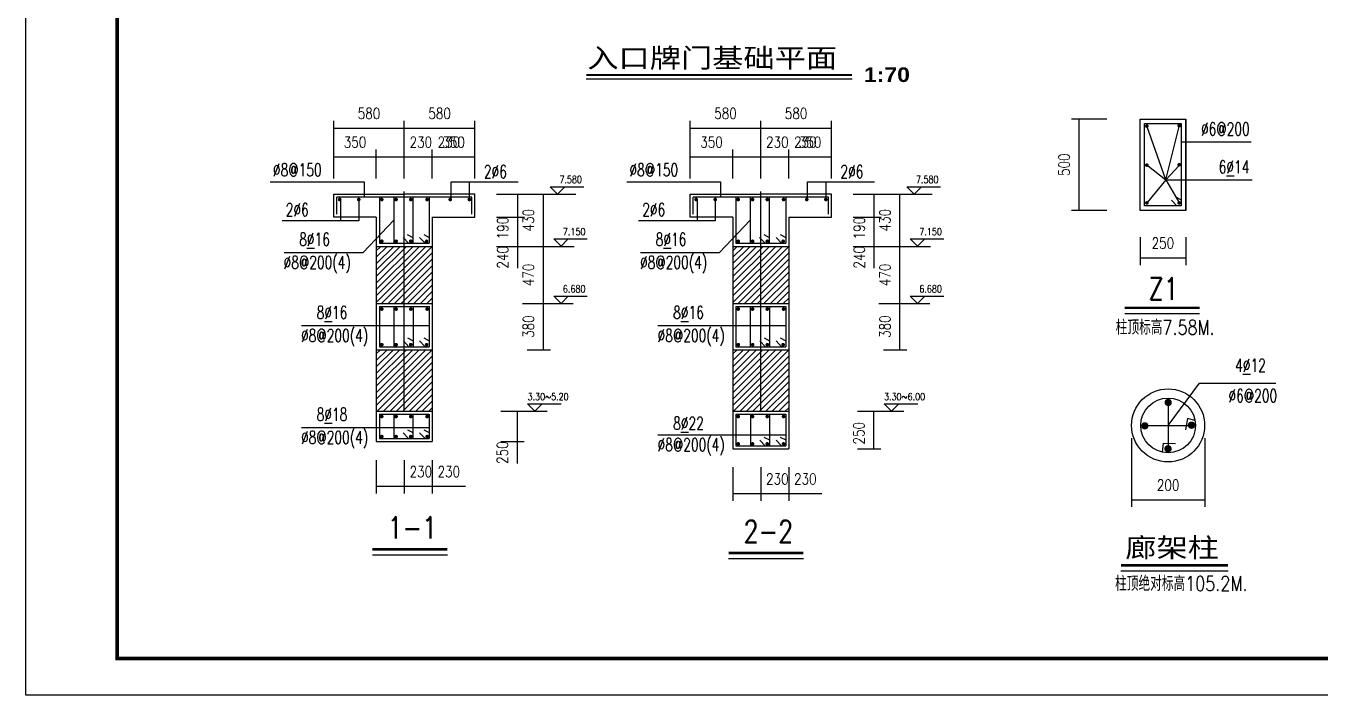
# Model space of a CAD drawing. Extents: x 0 to 180077, y 0 to 85122.
# Drawn here: x 60649 to 96067, y 45 to 18368 of the extents above; entities that cross this region are included whole.
import ezdxf
from ezdxf.enums import TextEntityAlignment as Align

# ---------------------------------------------------------------- set-up
doc = ezdxf.new("R2010")
doc.units = 0
doc.header["$LTSCALE"] = 1000
doc.header["$MEASUREMENT"] = 0
for name, color, linetype in [('ASD_BAR', 1, 'Continuous'), ('D', 3, 'Continuous'), ('GJ', 5, 'Continuous'), ('PUB_DIM', 3, 'Continuous'), ('PUB_TEXT', 7, 'Continuous'), ('PUB_TITLE', 4, 'Continuous'), ('T', 7, 'Continuous'), ('TEXT', 3, 'Continuous'), ('粗可见', 140, 'Continuous'), ('细可见', 14, 'Continuous')]:
    doc.layers.add(name, color=color, linetype=linetype)
doc.styles.add('_SASB____', font='SASB____.shx', dxfattribs={"width": 2.25})
doc.styles.add('_ST64F', font='txt.shx', dxfattribs={"width": 1.5, "bigfont": 'ST64F.shx'})
doc.styles.add('ASDDIM', font='SIMPLEX.shx', dxfattribs={"width": 0.8, "bigfont": 'HZTXT.shx'})
doc.styles.add('DIM_FONT', font='SIMPLEX.shx', dxfattribs={"width": 0.8})
doc.styles.add('HZ', font='txt.shx', dxfattribs={"width": 0.7, "bigfont": 'hztxt.shx'})
doc.styles.add('SIMP', font='TXT.shx', dxfattribs={"width": 0.8, "bigfont": 'HZTXT.shx'})
doc.dimstyles.new('ASD25IN100', dxfattribs={"dimscale": 100, "dimtxt": 3, "dimasz": 0.01, "dimexe": 2, "dimexo": 3.5, "dimgap": 1.5, "dimtad": 0, "dimdec": 0, "dimlfac": 0.25, "dimzin": 0, "dimdsep": 46, "dimtxsty": 'ASDDIM', "dimcen": 0, "dimdle": 100, "dimclrd": 3, "dimclre": 3, "dimclrt": 7, "dimadec": 0, "dimazin": 0, "dimtfac": 1, "dimtdec": 0, "dimtmove": 2, "dimatfit": 3, "dimfxl": 1, "dimtvp": 1, "dimtolj": 1, "dimtzin": 0, "dimarcsym": 0})

# ---------------------------------------------------------------- blocks, each defined once
blk = doc.blocks.new('*U113')
at = {"color": 3, "lineweight": -2}
for p, q in [((90234, 15817), (89262, 15817)), ((89462, 15816), (89462, 13318)), ((89462, 15816), (89462, 13318)), ((90234, 13317), (89262, 13317))]:
    blk.add_line(p, q, dxfattribs=at)
at = {"color": 3}
for points in [[(89462, 15817), (89462, 15816), (89462, 15816)], [(89462, 13317), (89462, 13318), (89462, 13318)]]:
    blk.add_solid(points, dxfattribs=at)
at = {"color": 7, "insert": (89062, 14567), "char_height": 300, "width": 0.000000001, "attachment_point": 5, "rotation": 90, "style": 'ASDDIM'}
blk.add_mtext('500', dxfattribs=at)
blk = doc.blocks.new('*U246')
at = {"color": 3, "lineweight": -2}
for p, q in [((91139, 12582), (91139, 11821)), ((92389, 12582), (92389, 11821)), ((91140, 12021), (92388, 12021)), ((91140, 12021), (92388, 12021))]:
    blk.add_line(p, q, dxfattribs=at)
at = {"color": 3}
for points in [[(91139, 12021), (91140, 12021), (91140, 12022)], [(92389, 12021), (92388, 12021), (92388, 12022)]]:
    blk.add_solid(points, dxfattribs=at)
at = {"color": 7, "insert": (91764, 12421), "char_height": 300, "width": 0.000000001, "attachment_point": 5, "style": 'ASDDIM'}
blk.add_mtext('250', dxfattribs=at)
blk = doc.blocks.new('*U263')
at = {"color": 3, "lineweight": -2}
for p, q in [((69074, 14528), (69074, 15770)), ((71005, 14528), (71005, 15770)), ((69075, 15570), (71004, 15570)), ((69075, 15570), (71004, 15570))]:
    blk.add_line(p, q, dxfattribs=at)
at = {"color": 3}
for points in [[(69074, 15570), (69075, 15570), (69075, 15570)], [(71005, 15570), (71004, 15570), (71004, 15570)]]:
    blk.add_solid(points, dxfattribs=at)
at = {"color": 7, "insert": (70039, 15970), "char_height": 300, "width": 0.000000001, "attachment_point": 5, "style": 'ASDDIM'}
blk.add_mtext('580', dxfattribs=at)
blk = doc.blocks.new('*U276')
at = {"color": 3, "lineweight": -2}
for p, q in [((69074, 14194), (69074, 14984)), ((70239, 14194), (70239, 14984)), ((69075, 14784), (70238, 14784)), ((69075, 14784), (70238, 14784))]:
    blk.add_line(p, q, dxfattribs=at)
at = {"color": 3}
for points in [[(69074, 14784), (69075, 14784), (69075, 14784)], [(70239, 14784), (70238, 14784), (70238, 14784)]]:
    blk.add_solid(points, dxfattribs=at)
at = {"color": 7, "insert": (69656, 15184), "char_height": 300, "width": 0.000000001, "attachment_point": 5, "style": 'ASDDIM'}
blk.add_mtext('350', dxfattribs=at)
blk = doc.blocks.new('*U290')
at = {"color": 3, "lineweight": -2}
for p, q in [((74363, 10767), (75003, 10767)), ((74803, 10766), (74803, 9503)), ((74803, 10766), (74803, 9503)), ((74363, 9502), (75003, 9502))]:
    blk.add_line(p, q, dxfattribs=at)
at = {"color": 3}
for points in [[(74803, 10767), (74803, 10766), (74803, 10766)], [(74803, 9502), (74803, 9503), (74803, 9503)]]:
    blk.add_solid(points, dxfattribs=at)
at = {"color": 7, "insert": (74403, 10134), "char_height": 300, "width": 0.000000001, "attachment_point": 5, "rotation": 90, "style": 'ASDDIM'}
blk.add_mtext('380', dxfattribs=at)
blk = doc.blocks.new('*U304')
at = {"color": 3, "lineweight": -2}
for p, q in [((70239, 6482), (70239, 5562)), ((71005, 6482), (71005, 5562)), ((70240, 5762), (71004, 5762)), ((70240, 5762), (71004, 5762)), ((71005, 5762), (71909, 5762)), ((71005, 5762), (71909, 5762))]:
    blk.add_line(p, q, dxfattribs=at)
at = {"color": 3}
for points in [[(70239, 5762), (70240, 5762), (70240, 5762)], [(71005, 5762), (71004, 5762), (71004, 5762)]]:
    blk.add_solid(points, dxfattribs=at)
at = {"color": 7, "insert": (71457, 6162), "char_height": 300, "width": 0.000000001, "attachment_point": 5, "style": 'ASDDIM'}
blk.add_mtext('230', dxfattribs=at)
blk = doc.blocks.new('*U317')
at = {"color": 3, "lineweight": -2}
for p, q in [((71005, 14528), (71005, 15770)), ((72936, 14528), (72936, 15770)), ((71006, 15570), (72935, 15570)), ((71006, 15570), (72935, 15570))]:
    blk.add_line(p, q, dxfattribs=at)
at = {"color": 3}
for points in [[(71005, 15570), (71006, 15570), (71006, 15570)], [(72936, 15570), (72935, 15570), (72935, 15570)]]:
    blk.add_solid(points, dxfattribs=at)
at = {"color": 7, "insert": (71971, 15970), "char_height": 300, "width": 0.000000001, "attachment_point": 5, "style": 'ASDDIM'}
blk.add_mtext('580', dxfattribs=at)
blk = doc.blocks.new('*U322')
at = {"color": 3, "lineweight": -2}
for p, q in [((71771, 14194), (71771, 14984)), ((72936, 14194), (72936, 14984)), ((71772, 14784), (72935, 14784)), ((71772, 14784), (72935, 14784))]:
    blk.add_line(p, q, dxfattribs=at)
at = {"color": 3}
for points in [[(71771, 14784), (71772, 14784), (71772, 14784)], [(72936, 14784), (72935, 14784), (72935, 14784)]]:
    blk.add_solid(points, dxfattribs=at)
at = {"color": 7, "insert": (72354, 15184), "char_height": 300, "width": 0.000000001, "attachment_point": 5, "style": 'ASDDIM'}
blk.add_mtext('350', dxfattribs=at)
blk = doc.blocks.new('*U323')
at = {"color": 3, "lineweight": -2}
for p, q in [((71005, 14194), (71005, 14984)), ((71771, 14194), (71771, 14984)), ((71006, 14784), (71770, 14784)), ((71006, 14784), (71770, 14784)), ((71771, 14784), (72675, 14784)), ((71771, 14784), (72675, 14784))]:
    blk.add_line(p, q, dxfattribs=at)
at = {"color": 3}
for points in [[(71005, 14784), (71006, 14784), (71006, 14784)], [(71771, 14784), (71770, 14784), (71770, 14784)]]:
    blk.add_solid(points, dxfattribs=at)
at = {"color": 7, "insert": (72223, 15184), "char_height": 300, "width": 0.000000001, "attachment_point": 5, "style": 'ASDDIM'}
blk.add_mtext('230', dxfattribs=at)
blk = doc.blocks.new('*U14')
at = {"color": 3, "lineweight": -2}
for p, q in [((70239, 14194), (70239, 14984)), ((71005, 14194), (71005, 14984)), ((70240, 14784), (71004, 14784)), ((70240, 14784), (71004, 14784)), ((71005, 14784), (71909, 14784)), ((71005, 14784), (71909, 14784))]:
    blk.add_line(p, q, dxfattribs=at)
at = {"color": 3}
for points in [[(70239, 14784), (70240, 14784), (70240, 14784)], [(71005, 14784), (71004, 14784), (71004, 14784)]]:
    blk.add_solid(points, dxfattribs=at)
at = {"color": 7, "insert": (71457, 15184), "char_height": 300, "width": 0.000000001, "attachment_point": 5, "style": 'ASDDIM'}
blk.add_mtext('230', dxfattribs=at)
blk = doc.blocks.new('*U28')
at = {"color": 3, "lineweight": -2}
for p, q in [((73530, 13131), (74298, 13131)), ((74098, 13130), (74098, 12333)), ((74098, 13130), (74098, 12333)), ((73530, 12332), (74298, 12332)), ((74098, 12332), (74098, 11731)), ((74098, 12332), (74098, 11731))]:
    blk.add_line(p, q, dxfattribs=at)
at = {"color": 3}
for points in [[(74098, 13131), (74098, 13130), (74098, 13130)], [(74098, 12332), (74098, 12333), (74098, 12333)]]:
    blk.add_solid(points, dxfattribs=at)
at = {"color": 7, "insert": (73698, 12031), "char_height": 300, "width": 0.000000001, "attachment_point": 5, "rotation": 90, "style": 'ASDDIM'}
blk.add_mtext('240', dxfattribs=at)
blk = doc.blocks.new('*U42')
at = {"color": 3, "lineweight": -2}
for p, q in [((74235, 13764), (75003, 13764)), ((74803, 13763), (74803, 12333)), ((74803, 13763), (74803, 12333)), ((74235, 12332), (75003, 12332))]:
    blk.add_line(p, q, dxfattribs=at)
at = {"color": 3}
for points in [[(74803, 13764), (74803, 13763), (74803, 13763)], [(74803, 12332), (74803, 12333), (74803, 12333)]]:
    blk.add_solid(points, dxfattribs=at)
at = {"color": 7, "insert": (74403, 13048), "char_height": 300, "width": 0.000000001, "attachment_point": 5, "rotation": 90, "style": 'ASDDIM'}
blk.add_mtext('430', dxfattribs=at)
blk = doc.blocks.new('*U55')
at = {"color": 3, "lineweight": -2}
for p, q in [((74235, 12332), (75003, 12332)), ((74803, 12331), (74803, 10768)), ((74803, 12331), (74803, 10768)), ((74235, 10767), (75003, 10767))]:
    blk.add_line(p, q, dxfattribs=at)
at = {"color": 3}
for points in [[(74803, 12332), (74803, 12331), (74803, 12331)], [(74803, 10767), (74803, 10768), (74803, 10768)]]:
    blk.add_solid(points, dxfattribs=at)
at = {"color": 7, "insert": (74403, 11550), "char_height": 300, "width": 0.000000001, "attachment_point": 5, "rotation": 90, "style": 'ASDDIM'}
blk.add_mtext('470', dxfattribs=at)
blk = doc.blocks.new('*U69')
at = {"color": 3, "lineweight": -2}
for p, q in [((73530, 13764), (74298, 13764)), ((74098, 13763), (74098, 13132)), ((74098, 13763), (74098, 13132)), ((73530, 13131), (74298, 13131)), ((74098, 13131), (74098, 12530)), ((74098, 13131), (74098, 12530))]:
    blk.add_line(p, q, dxfattribs=at)
at = {"color": 3}
for points in [[(74098, 13764), (74098, 13763), (74098, 13763)], [(74098, 13131), (74098, 13132), (74098, 13132)]]:
    blk.add_solid(points, dxfattribs=at)
at = {"color": 7, "insert": (73698, 12830), "char_height": 300, "width": 0.000000001, "attachment_point": 5, "rotation": 90, "style": 'ASDDIM'}
blk.add_mtext('190', dxfattribs=at)
blk = doc.blocks.new('*U82')
at = {"color": 3, "lineweight": -2}
for p, q in [((73649, 7817), (74289, 7817)), ((74089, 7816), (74089, 6986)), ((74089, 7816), (74089, 6986)), ((73649, 6985), (74289, 6985)), ((74089, 6985), (74089, 6384)), ((74089, 6985), (74089, 6384))]:
    blk.add_line(p, q, dxfattribs=at)
at = {"color": 3}
for points in [[(74089, 7817), (74089, 7816), (74089, 7816)], [(74089, 6985), (74089, 6986), (74089, 6986)]]:
    blk.add_solid(points, dxfattribs=at)
at = {"color": 7, "insert": (73689, 6684), "char_height": 300, "width": 0.000000001, "attachment_point": 5, "rotation": 90, "style": 'ASDDIM'}
blk.add_mtext('250', dxfattribs=at)
blk = doc.blocks.new('*U95')
at = {"color": 3, "lineweight": -2}
for p, q in [((71005, 6482), (71005, 5562)), ((71771, 6482), (71771, 5562)), ((71006, 5762), (71770, 5762)), ((71006, 5762), (71770, 5762)), ((71771, 5762), (72675, 5762)), ((71771, 5762), (72675, 5762))]:
    blk.add_line(p, q, dxfattribs=at)
at = {"color": 3}
for points in [[(71005, 5762), (71006, 5762), (71006, 5762)], [(71771, 5762), (71770, 5762), (71770, 5762)]]:
    blk.add_solid(points, dxfattribs=at)
at = {"color": 7, "insert": (72223, 6162), "char_height": 300, "width": 0.000000001, "attachment_point": 5, "style": 'ASDDIM'}
blk.add_mtext('230', dxfattribs=at)
blk = doc.blocks.new('*U98')
at = {"color": 3, "lineweight": -2}
for p, q in [((78829, 14528), (78829, 15770)), ((80761, 14528), (80761, 15770)), ((78830, 15570), (80760, 15570)), ((78830, 15570), (80760, 15570))]:
    blk.add_line(p, q, dxfattribs=at)
at = {"color": 3}
for points in [[(78829, 15570), (78830, 15570), (78830, 15570)], [(80761, 15570), (80760, 15570), (80760, 15570)]]:
    blk.add_solid(points, dxfattribs=at)
at = {"color": 7, "insert": (79795, 15970), "char_height": 300, "width": 0.000000001, "attachment_point": 5, "style": 'ASDDIM'}
blk.add_mtext('580', dxfattribs=at)
blk = doc.blocks.new('*U99')
at = {"color": 3, "lineweight": -2}
for p, q in [((78829, 14194), (78829, 14984)), ((79995, 14194), (79995, 14984)), ((78830, 14784), (79994, 14784)), ((78830, 14784), (79994, 14784))]:
    blk.add_line(p, q, dxfattribs=at)
at = {"color": 3}
for points in [[(78829, 14784), (78830, 14784), (78830, 14784)], [(79995, 14784), (79994, 14784), (79994, 14784)]]:
    blk.add_solid(points, dxfattribs=at)
at = {"color": 7, "insert": (79412, 15184), "char_height": 300, "width": 0.000000001, "attachment_point": 5, "style": 'ASDDIM'}
blk.add_mtext('350', dxfattribs=at)
blk = doc.blocks.new('*U100')
at = {"color": 3, "lineweight": -2}
for p, q in [((84119, 10767), (84759, 10767)), ((84559, 10766), (84559, 9503)), ((84559, 10766), (84559, 9503)), ((84119, 9502), (84759, 9502))]:
    blk.add_line(p, q, dxfattribs=at)
at = {"color": 3}
for points in [[(84559, 10767), (84559, 10766), (84559, 10766)], [(84559, 9502), (84559, 9503), (84559, 9503)]]:
    blk.add_solid(points, dxfattribs=at)
at = {"color": 7, "insert": (84159, 10134), "char_height": 300, "width": 0.000000001, "attachment_point": 5, "rotation": 90, "style": 'ASDDIM'}
blk.add_mtext('380', dxfattribs=at)
blk = doc.blocks.new('*U103')
at = {"color": 3, "lineweight": -2}
for p, q in [((79995, 6282), (79995, 5362)), ((80761, 6282), (80761, 5362)), ((79996, 5562), (80760, 5562)), ((79996, 5562), (80760, 5562)), ((80761, 5562), (81665, 5562)), ((80761, 5562), (81665, 5562))]:
    blk.add_line(p, q, dxfattribs=at)
at = {"color": 3}
for points in [[(79995, 5562), (79996, 5562), (79996, 5562)], [(80761, 5562), (80760, 5562), (80760, 5562)]]:
    blk.add_solid(points, dxfattribs=at)
at = {"color": 7, "insert": (81213, 5962), "char_height": 300, "width": 0.000000001, "attachment_point": 5, "style": 'ASDDIM'}
blk.add_mtext('230', dxfattribs=at)
blk = doc.blocks.new('*U104')
at = {"color": 3, "lineweight": -2}
for p, q in [((80761, 14528), (80761, 15770)), ((82692, 14528), (82692, 15770)), ((80762, 15570), (82691, 15570)), ((80762, 15570), (82691, 15570))]:
    blk.add_line(p, q, dxfattribs=at)
at = {"color": 3}
for points in [[(80761, 15570), (80762, 15570), (80762, 15570)], [(82692, 15570), (82691, 15570), (82691, 15570)]]:
    blk.add_solid(points, dxfattribs=at)
at = {"color": 7, "insert": (81727, 15970), "char_height": 300, "width": 0.000000001, "attachment_point": 5, "style": 'ASDDIM'}
blk.add_mtext('580', dxfattribs=at)
blk = doc.blocks.new('*U105')
at = {"color": 3, "lineweight": -2}
for p, q in [((81527, 14194), (81527, 14984)), ((82692, 14194), (82692, 14984)), ((81528, 14784), (82691, 14784)), ((81528, 14784), (82691, 14784))]:
    blk.add_line(p, q, dxfattribs=at)
at = {"color": 3}
for points in [[(81527, 14784), (81528, 14784), (81528, 14784)], [(82692, 14784), (82691, 14784), (82691, 14784)]]:
    blk.add_solid(points, dxfattribs=at)
at = {"color": 7, "insert": (82110, 15184), "char_height": 300, "width": 0.000000001, "attachment_point": 5, "style": 'ASDDIM'}
blk.add_mtext('350', dxfattribs=at)
blk = doc.blocks.new('*U106')
at = {"color": 3, "lineweight": -2}
for p, q in [((80761, 14194), (80761, 14984)), ((81527, 14194), (81527, 14984)), ((80762, 14784), (81526, 14784)), ((80762, 14784), (81526, 14784)), ((81527, 14784), (82431, 14784)), ((81527, 14784), (82431, 14784))]:
    blk.add_line(p, q, dxfattribs=at)
at = {"color": 3}
for points in [[(80761, 14784), (80762, 14784), (80762, 14784)], [(81527, 14784), (81526, 14784), (81526, 14784)]]:
    blk.add_solid(points, dxfattribs=at)
at = {"color": 7, "insert": (81979, 15184), "char_height": 300, "width": 0.000000001, "attachment_point": 5, "style": 'ASDDIM'}
blk.add_mtext('230', dxfattribs=at)
blk = doc.blocks.new('*U107')
at = {"color": 3, "lineweight": -2}
for p, q in [((79995, 14194), (79995, 14984)), ((80761, 14194), (80761, 14984)), ((79996, 14784), (80760, 14784)), ((79996, 14784), (80760, 14784)), ((80761, 14784), (81665, 14784)), ((80761, 14784), (81665, 14784))]:
    blk.add_line(p, q, dxfattribs=at)
at = {"color": 3}
for points in [[(79995, 14784), (79996, 14784), (79996, 14784)], [(80761, 14784), (80760, 14784), (80760, 14784)]]:
    blk.add_solid(points, dxfattribs=at)
at = {"color": 7, "insert": (81213, 15184), "char_height": 300, "width": 0.000000001, "attachment_point": 5, "style": 'ASDDIM'}
blk.add_mtext('230', dxfattribs=at)
blk = doc.blocks.new('*U108')
at = {"color": 3, "lineweight": -2}
for p, q in [((83286, 13131), (84054, 13131)), ((83854, 13130), (83854, 12333)), ((83854, 13130), (83854, 12333)), ((83286, 12332), (84054, 12332)), ((83854, 12332), (83854, 11731)), ((83854, 12332), (83854, 11731))]:
    blk.add_line(p, q, dxfattribs=at)
at = {"color": 3}
for points in [[(83854, 13131), (83854, 13130), (83854, 13130)], [(83854, 12332), (83854, 12333), (83854, 12333)]]:
    blk.add_solid(points, dxfattribs=at)
at = {"color": 7, "insert": (83454, 12031), "char_height": 300, "width": 0.000000001, "attachment_point": 5, "rotation": 90, "style": 'ASDDIM'}
blk.add_mtext('240', dxfattribs=at)
blk = doc.blocks.new('*U109')
at = {"color": 3, "lineweight": -2}
for p, q in [((83991, 13764), (84759, 13764)), ((84559, 13763), (84559, 12333)), ((84559, 13763), (84559, 12333)), ((83991, 12332), (84759, 12332))]:
    blk.add_line(p, q, dxfattribs=at)
at = {"color": 3}
for points in [[(84559, 13764), (84559, 13763), (84559, 13763)], [(84559, 12332), (84559, 12333), (84559, 12333)]]:
    blk.add_solid(points, dxfattribs=at)
at = {"color": 7, "insert": (84159, 13048), "char_height": 300, "width": 0.000000001, "attachment_point": 5, "rotation": 90, "style": 'ASDDIM'}
blk.add_mtext('430', dxfattribs=at)
blk = doc.blocks.new('*U110')
at = {"color": 3, "lineweight": -2}
for p, q in [((83991, 12332), (84759, 12332)), ((84559, 12331), (84559, 10768)), ((84559, 12331), (84559, 10768)), ((83991, 10767), (84759, 10767))]:
    blk.add_line(p, q, dxfattribs=at)
at = {"color": 3}
for points in [[(84559, 12332), (84559, 12331), (84559, 12331)], [(84559, 10767), (84559, 10768), (84559, 10768)]]:
    blk.add_solid(points, dxfattribs=at)
at = {"color": 7, "insert": (84159, 11550), "char_height": 300, "width": 0.000000001, "attachment_point": 5, "rotation": 90, "style": 'ASDDIM'}
blk.add_mtext('470', dxfattribs=at)
blk = doc.blocks.new('*U111')
at = {"color": 3, "lineweight": -2}
for p, q in [((83286, 13764), (84054, 13764)), ((83854, 13763), (83854, 13132)), ((83854, 13763), (83854, 13132)), ((83286, 13131), (84054, 13131)), ((83854, 13131), (83854, 12530)), ((83854, 13131), (83854, 12530))]:
    blk.add_line(p, q, dxfattribs=at)
at = {"color": 3}
for points in [[(83854, 13764), (83854, 13763), (83854, 13763)], [(83854, 13131), (83854, 13132), (83854, 13132)]]:
    blk.add_solid(points, dxfattribs=at)
at = {"color": 7, "insert": (83454, 12830), "char_height": 300, "width": 0.000000001, "attachment_point": 5, "rotation": 90, "style": 'ASDDIM'}
blk.add_mtext('190', dxfattribs=at)
blk = doc.blocks.new('*U114')
at = {"color": 3, "lineweight": -2}
for p, q in [((83405, 7817), (84045, 7817)), ((83845, 7816), (83845, 6786)), ((83845, 7816), (83845, 6786)), ((83405, 6785), (84045, 6785))]:
    blk.add_line(p, q, dxfattribs=at)
at = {"color": 3}
for points in [[(83845, 7817), (83845, 7816), (83845, 7816)], [(83845, 6785), (83845, 6786), (83845, 6786)]]:
    blk.add_solid(points, dxfattribs=at)
at = {"color": 7, "insert": (83445, 7215), "char_height": 300, "width": 0.000000001, "attachment_point": 5, "rotation": 90, "style": 'ASDDIM'}
blk.add_mtext('250', dxfattribs=at)
blk = doc.blocks.new('*U116')
at = {"color": 3, "lineweight": -2}
for p, q in [((80761, 6282), (80761, 5362)), ((81527, 6282), (81527, 5362)), ((80762, 5562), (81526, 5562)), ((80762, 5562), (81526, 5562)), ((81527, 5562), (82431, 5562)), ((81527, 5562), (82431, 5562))]:
    blk.add_line(p, q, dxfattribs=at)
at = {"color": 3}
for points in [[(80761, 5562), (80762, 5562), (80762, 5562)], [(81527, 5562), (81526, 5562), (81526, 5562)]]:
    blk.add_solid(points, dxfattribs=at)
at = {"color": 7, "insert": (81979, 5962), "char_height": 300, "width": 0.000000001, "attachment_point": 5, "style": 'ASDDIM'}
blk.add_mtext('230', dxfattribs=at)
blk = doc.blocks.new('*U169')
at = {"color": 3, "lineweight": -2}
for p, q in [((90908, 7079), (90908, 5196)), ((92908, 7079), (92908, 5196)), ((90909, 5396), (92907, 5396)), ((90909, 5396), (92907, 5396))]:
    blk.add_line(p, q, dxfattribs=at)
at = {"color": 3}
for points in [[(90908, 5396), (90909, 5396), (90909, 5396)], [(92908, 5396), (92907, 5396), (92907, 5396)]]:
    blk.add_solid(points, dxfattribs=at)
at = {"color": 7, "insert": (91908, 5796), "char_height": 300, "width": 0.000000001, "attachment_point": 5, "style": 'ASDDIM'}
blk.add_mtext('200', dxfattribs=at)

msp = doc.modelspace()

# ---------------------------------------------------------------- hatches: boundary and pattern name
at = {"layer": '粗可见'}
h = msp.add_hatch(dxfattribs=at)
h.set_pattern_fill('ANSI31', color=256, scale=999, style=0)
h.set_pattern_definition([(45, (102637915.55, 78495367.07), (-88.2999593, 88.2999593), [])])
h.paths.add_polyline_path([(70239, 10767), (71004.9, 10767), (71004.9, 12332.1), (70239, 12332.1)])
h.paths.add_polyline_path([(71770.8, 12332.1), (71004.9, 12332.1), (71004.9, 10767), (71770.8, 10767)])
h.paths.add_polyline_path([(71004.9, 9501.6), (70239, 9501.6), (70239, 7817.4), (71004.9, 7817.4)])
h.paths.add_polyline_path([(71770.8, 9501.6), (71004.9, 9501.6), (71004.9, 7817.4), (71770.8, 7817.4)])
h.paths.add_polyline_path([(69993.1, 11617.9), (70351.8, 11617.9), (70351.8, 11318.2), (69993.1, 11318.2)], flags=9)
h.paths.add_polyline_path([(70366.5, 11617.9), (70877.4, 11617.9), (70877.4, 11318.2), (70366.5, 11318.2)], flags=24)
h.paths.add_polyline_path([(71658.1, 11617.9), (72016.8, 11617.9), (72016.8, 11318.2), (71658.1, 11318.2)], flags=9)
h.paths.add_polyline_path([(71132.4, 11617.9), (71643.3, 11617.9), (71643.3, 11318.2), (71132.4, 11318.2)], flags=24)
h = msp.add_hatch(dxfattribs=at)
h.set_pattern_fill('ANSI31', color=256, scale=999, style=0)
h.set_pattern_definition([(45, (102647671.52, 78495367.07), (-88.2999593, 88.2999593), [])])
h.paths.add_polyline_path([(79995, 10767), (80760.9, 10767), (80760.9, 12332.1), (79995, 12332.1)])
h.paths.add_polyline_path([(81526.8, 12332.1), (80760.9, 12332.1), (80760.9, 10767), (81526.8, 10767)])
h.paths.add_polyline_path([(80760.9, 9501.6), (79995, 9501.6), (79995, 7817.4), (80760.9, 7817.4)])
h.paths.add_polyline_path([(81526.8, 9501.6), (80760.9, 9501.6), (80760.9, 7817.4), (81526.8, 7817.4)])
h.paths.add_polyline_path([(79749, 11617.9), (80107.7, 11617.9), (80107.7, 11318.2), (79749, 11318.2)], flags=9)
h.paths.add_polyline_path([(80122.5, 11617.9), (80633.4, 11617.9), (80633.4, 11318.2), (80122.5, 11318.2)], flags=24)
h.paths.add_polyline_path([(81414, 11617.9), (81772.7, 11617.9), (81772.7, 11318.2), (81414, 11318.2)], flags=9)
h.paths.add_polyline_path([(80888.4, 11617.9), (81399.3, 11617.9), (81399.3, 11318.2), (80888.4, 11318.2)], flags=24)

# ---------------------------------------------------------------- linework, layer by layer
at = {"layer": 'ASD_BAR', "linetype": 'Continuous'}
for points in [[(91300.7, 15624, 50, 50, 1), (91350.7, 15624, 50, 50, 1)], [(92186.4, 15636.1, 50, 50, 1), (92236.4, 15636.1, 50, 50, 1)], [(91300.7, 14555.4, 50, 50, 1), (91350.7, 14555.4, 50, 50, 1)], [(92186.4, 14567.5, 50, 50, 1), (92236.4, 14567.5, 50, 50, 1)], [(69211.1, 13613.8, 50, 50, 1), (69261.1, 13613.8, 50, 50, 1)], [(69732.7, 13613.8, 50, 50, 1), (69782.7, 13613.8, 50, 50, 1)], [(70363.4, 13613.8, 50, 50, 1), (70413.4, 13613.8, 50, 50, 1)], [(70755.3, 13613.8, 50, 50, 1), (70805.3, 13613.8, 50, 50, 1)], [(71156.9, 13613.8, 50, 50, 1), (71206.9, 13613.8, 50, 50, 1)], [(71603.5, 13613.8, 50, 50, 1), (71653.5, 13613.8, 50, 50, 1)], [(72237.3, 13613.8, 50, 50, 1), (72287.3, 13613.8, 50, 50, 1)], [(72758.8, 13613.8, 50, 50, 1), (72808.8, 13613.8, 50, 50, 1)], [(78967.1, 13613.8, 50, 50, 1), (79017.1, 13613.8, 50, 50, 1)], [(79488.6, 13613.8, 50, 50, 1), (79538.6, 13613.8, 50, 50, 1)], [(80119.3, 13613.8, 50, 50, 1), (80169.3, 13613.8, 50, 50, 1)], [(80511.3, 13613.8, 50, 50, 1), (80561.3, 13613.8, 50, 50, 1)], [(80912.9, 13613.8, 50, 50, 1), (80962.9, 13613.8, 50, 50, 1)], [(81359.5, 13613.8, 50, 50, 1), (81409.5, 13613.8, 50, 50, 1)], [(81993.2, 13613.8, 50, 50, 1), (82043.2, 13613.8, 50, 50, 1)], [(82514.8, 13613.8, 50, 50, 1), (82564.8, 13613.8, 50, 50, 1)], [(91300.7, 13521.1, 50, 50, 1), (91350.7, 13521.1, 50, 50, 1)], [(92186.4, 13521.7, 50, 50, 1), (92236.4, 13521.7, 50, 50, 1)], [(70363.4, 12470.7, 50, 50, 1), (70413.4, 12470.7, 50, 50, 1)], [(70755.3, 12470.7, 50, 50, 1), (70805.3, 12470.7, 50, 50, 1)], [(71156.9, 12470.7, 50, 50, 1), (71206.9, 12470.7, 50, 50, 1)], [(71590.2, 12470.7, 50, 50, 1), (71640.2, 12470.7, 50, 50, 1)], [(80119.3, 12470.7, 50, 50, 1), (80169.3, 12470.7, 50, 50, 1)], [(80511.3, 12470.7, 50, 50, 1), (80561.3, 12470.7, 50, 50, 1)], [(80912.9, 12470.7, 50, 50, 1), (80962.9, 12470.7, 50, 50, 1)], [(81346.1, 12470.7, 50, 50, 1), (81396.1, 12470.7, 50, 50, 1)], [(70363.4, 10614.4, 50, 50, 1), (70413.4, 10614.4, 50, 50, 1)], [(70755.3, 10614.4, 50, 50, 1), (70805.3, 10614.4, 50, 50, 1)], [(71156.9, 10614.4, 50, 50, 1), (71206.9, 10614.4, 50, 50, 1)], [(71603.5, 10614.4, 50, 50, 1), (71653.5, 10614.4, 50, 50, 1)], [(80119.3, 10614.4, 50, 50, 1), (80169.3, 10614.4, 50, 50, 1)], [(80511.3, 10614.4, 50, 50, 1), (80561.3, 10614.4, 50, 50, 1)], [(80912.9, 10614.4, 50, 50, 1), (80962.9, 10614.4, 50, 50, 1)], [(81359.5, 10614.4, 50, 50, 1), (81409.5, 10614.4, 50, 50, 1)], [(70363.4, 9640.2, 50, 50, 1), (70413.4, 9640.2, 50, 50, 1)], [(70755.3, 9640.2, 50, 50, 1), (70805.3, 9640.2, 50, 50, 1)], [(71156.9, 9640.2, 50, 50, 1), (71206.9, 9640.2, 50, 50, 1)], [(71590.2, 9640.2, 50, 50, 1), (71640.2, 9640.2, 50, 50, 1)], [(80119.3, 9640.2, 50, 50, 1), (80169.3, 9640.2, 50, 50, 1)], [(80511.3, 9640.2, 50, 50, 1), (80561.3, 9640.2, 50, 50, 1)], [(80912.9, 9640.2, 50, 50, 1), (80962.9, 9640.2, 50, 50, 1)], [(81346.1, 9640.2, 50, 50, 1), (81396.1, 9640.2, 50, 50, 1)], [(91859.5, 8058.5, 100, 100, 1), (91959.5, 8058.5, 100, 100, 1)], [(70363.4, 7672.4, 50, 50, 1), (70413.4, 7672.4, 50, 50, 1)], [(70755.3, 7672.4, 50, 50, 1), (70805.3, 7672.4, 50, 50, 1)], [(71156.9, 7672.4, 50, 50, 1), (71206.9, 7672.4, 50, 50, 1)], [(71603.5, 7672.4, 50, 50, 1), (71653.5, 7672.4, 50, 50, 1)], [(80119.3, 7672.4, 50, 50, 1), (80169.3, 7672.4, 50, 50, 1)], [(80511.3, 7672.4, 50, 50, 1), (80561.3, 7672.4, 50, 50, 1)], [(80912.9, 7672.4, 50, 50, 1), (80962.9, 7672.4, 50, 50, 1)], [(81359.5, 7672.4, 50, 50, 1), (81409.5, 7672.4, 50, 50, 1)], [(91222.4, 7417.4, 100, 100, 1), (91322.4, 7417.4, 100, 100, 1)], [(92496.6, 7435.7, 100, 100, 1), (92596.6, 7435.7, 100, 100, 1)], [(70363.4, 7123.4, 50, 50, 1), (70413.4, 7123.4, 50, 50, 1)], [(70755.3, 7123.4, 50, 50, 1), (70805.3, 7123.4, 50, 50, 1)], [(71156.9, 7123.4, 50, 50, 1), (71206.9, 7123.4, 50, 50, 1)], [(71603.5, 7123.4, 50, 50, 1), (71653.5, 7123.4, 50, 50, 1)], [(80119.3, 6923.4, 50, 50, 1), (80169.3, 6923.4, 50, 50, 1)], [(80511.3, 6923.4, 50, 50, 1), (80561.3, 6923.4, 50, 50, 1)], [(80912.9, 6923.4, 50, 50, 1), (80962.9, 6923.4, 50, 50, 1)], [(81359.5, 6923.4, 50, 50, 1), (81409.5, 6923.4, 50, 50, 1)], [(91854.9, 6790, 100, 100, 1), (91954.9, 6790, 100, 100, 1)]]:
    msp.add_lwpolyline(points, format="xyseb", close=True, dxfattribs=at)
at = {"layer": 'D'}
for points in [[(90720.1, 10497.8), (92769.7, 10497.8)], [(70132.8, 3889.1), (72182.4, 3889.1)], [(79877, 3786.2), (81926.5, 3786.2)]]:
    msp.add_lwpolyline(points, dxfattribs=at)
at = {"layer": 'GJ'}
for p, q in [((91263.8, 15692), (92263.8, 15692)), ((91263.8, 13442), (91263.8, 15692)), ((92263.8, 15692), (92263.8, 13442)), ((72853.1, 13680.8), (69156.8, 13680.8)), ((69156.8, 13214.6), (69156.8, 13680.8)), ((70322.3, 13680.8), (70322.3, 12415.4)), ((70718, 13680.8), (70718, 12415.4)), ((71238, 13680.8), (71238, 12415.4)), ((71687.6, 13680.8), (71687.6, 12415.4)), ((72853.1, 13214.6), (72853.1, 13680.8)), ((82609, 13680.8), (78912.7, 13680.8)), ((78912.7, 13214.6), (78912.7, 13680.8)), ((80078.2, 13680.8), (80078.2, 12415.4)), ((80474, 13680.8), (80474, 12415.4)), ((80994, 13680.8), (80994, 12415.4)), ((81443.5, 13680.8), (81443.5, 12415.4)), ((82609, 13214.6), (82609, 13680.8)), ((91998.2, 13599.3), (92147.8, 13442)), ((92112.2, 13684.7), (92263.8, 13605.4)), ((92263.8, 13442), (91263.8, 13442)), ((70322.3, 12415.4), (71687.6, 12415.4)), ((70972.4, 12572.7), (71121.9, 12415.4)), ((71086.4, 12658.1), (71238, 12578.8)), ((71421.9, 12572.7), (71571.5, 12415.4)), ((71535.9, 12658.1), (71687.6, 12578.8)), ((80078.2, 12415.4), (81443.5, 12415.4)), ((80728.3, 12572.7), (80877.9, 12415.4)), ((80842.4, 12658.1), (80994, 12578.8)), ((81177.9, 12572.7), (81327.5, 12415.4)), ((81291.9, 12658.1), (81443.5, 12578.8)), ((70322.3, 10683.8), (71687.6, 10683.8)), ((70322.3, 10683.8), (70322.3, 9584.9)), ((70717.2, 10683.8), (70717.2, 9584.9)), ((71246.7, 10683.8), (71246.7, 9584.9)), ((71687.6, 10683.8), (71687.6, 9584.9)), ((80078.2, 10683.8), (81443.5, 10683.8)), ((80078.2, 10683.8), (80078.2, 9584.9)), ((80473.1, 10683.8), (80473.1, 9584.9)), ((81002.6, 10683.8), (81002.6, 9584.9)), ((81443.5, 10683.8), (81443.5, 9584.9)), ((70322.3, 9584.9), (71687.6, 9584.9)), ((70981, 9742.2), (71130.6, 9584.9)), ((71095, 9827.6), (71246.7, 9748.3)), ((71421.9, 9742.2), (71571.5, 9584.9)), ((71535.9, 9827.6), (71687.6, 9748.3)), ((80078.2, 9584.9), (81443.5, 9584.9)), ((80737, 9742.2), (80886.5, 9584.9)), ((80851, 9827.6), (81002.6, 9748.3)), ((81177.9, 9742.2), (81327.5, 9584.9)), ((81291.9, 9827.6), (81443.5, 9748.3)), ((70322.3, 7734.1), (71687.6, 7734.1)), ((70322.3, 7734.1), (70322.3, 7068.1)), ((70720.1, 7734.1), (70720.1, 7068.1)), ((71239.7, 7734.1), (71239.7, 7068.1)), ((71687.6, 7734.1), (71687.6, 7068.1)), ((80078.2, 7734.1), (81443.5, 7734.1)), ((80078.2, 7734.1), (80078.2, 6868.1)), ((80476.1, 7734.1), (80476.1, 6868.1)), ((80995.7, 7734.1), (80995.7, 6868.1)), ((81443.5, 7734.1), (81443.5, 6868.1)), ((92437.6, 7617.5), (92387.2, 7306.1)), ((92645.3, 7564.6), (92437.6, 7617.5)), ((70974, 7225.4), (71123.6, 7068.1)), ((71088.1, 7310.9), (71239.7, 7231.5)), ((71421.9, 7225.4), (71571.5, 7068.1)), ((71535.9, 7310.9), (71687.6, 7231.5)), ((80844, 7110.9), (80995.7, 7031.5)), ((81291.9, 7110.9), (81443.5, 7031.5)), ((70322.3, 7068.1), (71687.6, 7068.1)), ((80078.2, 6868.1), (81443.5, 6868.1)), ((80730, 7025.4), (80879.6, 6868.1)), ((81177.9, 7025.4), (81327.5, 6868.1)), ((91751.6, 6695.6), (91782.2, 6944.3)), ((91782.2, 6944.3), (92107.6, 6930.6))]:
    msp.add_line(p, q, dxfattribs=at)
msp.add_circle((91907.7, 7429.2), 750, dxfattribs=at)
at = {"layer": 'PUB_DIM'}
for p, q in [((75199.2, 13764), (74999.4, 13963.8)), ((74999.4, 13963.8), (75399, 13963.8)), ((75399, 13963.8), (75199.2, 13764)), ((75199.2, 13963.8), (75918.5, 13963.8)), ((84955.2, 13764), (84755.4, 13963.8)), ((84755.4, 13963.8), (85155, 13963.8)), ((85155, 13963.8), (84955.2, 13764)), ((84955.2, 13963.8), (85674.4, 13963.8)), ((74969.4, 13764), (75697.6, 13764)), ((84725.4, 13764), (85453.6, 13764)), ((75293.8, 12334.2), (75094, 12534)), ((75094, 12534), (75493.6, 12534)), ((75293.8, 12534), (76013.1, 12534)), ((75493.6, 12534), (75293.8, 12334.2)), ((85049.8, 12334.2), (84850, 12534)), ((84850, 12534), (85249.6, 12534)), ((85049.8, 12534), (85769.1, 12534)), ((85249.6, 12534), (85049.8, 12334.2)), ((74969.4, 12332.1), (75649.4, 12332.1)), ((84725.4, 12332.1), (85405.4, 12332.1)), ((74969.4, 10767), (75629.5, 10767)), ((75094, 10966.8), (75493.6, 10966.8)), ((75293.8, 10767), (75094, 10966.8)), ((75293.8, 10966.8), (76013.1, 10966.8)), ((75493.6, 10966.8), (75293.8, 10767)), ((84725.4, 10767), (85385.5, 10767)), ((84850, 10966.8), (85249.6, 10966.8)), ((85049.8, 10767), (84850, 10966.8)), ((85049.8, 10966.8), (85769.1, 10966.8)), ((85249.6, 10966.8), (85049.8, 10767)), ((74255.7, 7817.4), (74915.8, 7817.4)), ((74380.2, 8017.2), (75299.3, 8017.2)), ((74580, 7817.4), (74380.2, 8017.2)), ((74779.8, 8017.2), (74580, 7817.4)), ((84011.6, 7817.4), (84671.7, 7817.4)), ((84136.2, 8017.2), (85055.3, 8017.2)), ((84336, 7817.4), (84136.2, 8017.2)), ((84535.8, 8017.2), (84336, 7817.4))]:
    msp.add_line(p, q, dxfattribs=at)
at = {"layer": 'PUB_TEXT'}
for p, q in [((69875.8, 12166.2), (70718, 13048.1)), ((79631.7, 12166.2), (80474, 13048.1))]:
    msp.add_line(p, q, dxfattribs=at)
for points in [[(75985.4, 17025.3, 50, 50, 0), (83259.9, 17025.3, 50, 50, 0)], [(90614.2, 3601.4, 70, 70, 0), (93549, 3601.4, 70, 70, 0)]]:
    msp.add_lwpolyline(points, format="xyseb", dxfattribs=at)
for points in [[(75985.4, 16918.8), (83259.9, 16918.8)], [(90614.2, 3451.4), (93549, 3451.4)]]:
    msp.add_lwpolyline(points, dxfattribs=at)
at = {"layer": 'PUB_TEXT', "linetype": 'Continuous'}
for points in [[(90720.1, 10647.8, 70, 70, 0), (92769.7, 10647.8, 70, 70, 0)], [(70132.8, 4039.1, 70, 70, 0), (72182.4, 4039.1, 70, 70, 0)], [(79877, 3936.2, 70, 70, 0), (81926.5, 3936.2, 70, 70, 0)]]:
    msp.add_lwpolyline(points, format="xyseb", dxfattribs=at)
at = {"layer": 'PUB_TITLE'}
msp.add_lwpolyline([(60648.7, 45.2), (60648.7, 42045.2), (120048.7, 42045.2), (120048.7, 45.2)], close=True, dxfattribs=at)
msp.add_lwpolyline([(63148.7, 1045.2, 100, 100, 0), (119048.7, 1045.2, 100, 100, 0), (119048.7, 41045.2, 100, 100, 0), (63148.7, 41045.2, 100, 100, 0)], format="xyseb", close=True, dxfattribs=at)
at = {"layer": 'TEXT'}
for p, q in [((91848.6, 14154.3), (91334.1, 15600.4)), ((91848.6, 14154.3), (92211.4, 15611.1)), ((92263.8, 15191.5), (94182.7, 15191.5)), ((91328.4, 14563.4), (91848.6, 14154.3)), ((92211.4, 14542.5), (91848.6, 14154.3)), ((67334.2, 14099.1), (69905.2, 14099.1)), ((69905.2, 14099.1), (69905.2, 13680.8)), ((72287.3, 14099.1), (74120.8, 14099.1)), ((72287.3, 13613.8), (72287.3, 14099.1)), ((72792.6, 13613.8), (72792.6, 14099.1)), ((77090.1, 14099.1), (79661.2, 14099.1)), ((79661.2, 14099.1), (79661.2, 13680.8)), ((82043.2, 14099.1), (83876.8, 14099.1)), ((82043.2, 13613.8), (82043.2, 14099.1)), ((82548.6, 13613.8), (82548.6, 14099.1)), ((91848.6, 14154.3), (91341.6, 13540.3)), ((91848.6, 14154.3), (94203.9, 14154.3)), ((91848.6, 14154.3), (92223.9, 13500.1)), ((69261.1, 13613.8), (69261.1, 13029.9)), ((69756.3, 13613.8), (69756.3, 13029.9)), ((79017.1, 13613.8), (79017.1, 13029.9)), ((79512.2, 13613.8), (79512.2, 13029.9)), ((69756.3, 13029.9), (67661, 13029.9)), ((79512.2, 13029.9), (77417, 13029.9)), ((67712.8, 12166.2), (69875.8, 12166.2)), ((77468.8, 12166.2), (79631.7, 12166.2)), ((68190.9, 10164.2), (71687.6, 10164.2)), ((77946.9, 10164.2), (81443.5, 10164.2)), ((91907.7, 7429.2), (92768.2, 8588.5)), ((92768.2, 8588.5), (94852.4, 8588.5)), ((91907.7, 8179.2), (91907.7, 6679.2)), ((68190.9, 7375.6), (71687.6, 7375.6)), ((77946.9, 7175.6), (81443.5, 7175.6)), ((91157.7, 7429.2), (92657.7, 7429.2))]:
    msp.add_line(p, q, dxfattribs=at)
at = {"layer": '粗可见'}
for p, q in [((91138.8, 15817), (92388.8, 15817)), ((91138.8, 13317), (91138.8, 15817)), ((92388.8, 13317), (92388.8, 15817)), ((92388.8, 15817), (92388.8, 13317)), ((92388.8, 13317), (91138.8, 13317))]:
    msp.add_line(p, q, dxfattribs=at)
at = {"layer": '粗可见', "color": 140}
for p, q in [((69073.5, 13764), (71004.9, 13764)), ((69073.5, 13131.3), (69073.5, 13764)), ((72936.3, 13764), (71004.9, 13764)), ((72936.3, 13131.3), (72936.3, 13764)), ((78829.5, 13764), (80760.9, 13764)), ((78829.5, 13131.3), (78829.5, 13764)), ((82692.3, 13764), (80760.9, 13764)), ((82692.3, 13131.3), (82692.3, 13764)), ((70239, 13131.3), (69073.5, 13131.3)), ((70239, 13131.3), (70239, 6984.9)), ((71770.8, 13131.3), (71770.8, 6984.9)), ((71770.8, 13131.3), (72936.3, 13131.3)), ((79995, 13131.3), (78829.5, 13131.3)), ((79995, 13131.3), (79995, 6784.9)), ((81526.8, 13131.3), (81526.8, 6784.9)), ((81526.8, 13131.3), (82692.3, 13131.3)), ((70239, 12332.1), (71770.8, 12332.1)), ((79995, 12332.1), (81526.8, 12332.1)), ((70239, 10767), (71770.8, 10767)), ((79995, 10767), (81526.8, 10767)), ((70239, 9501.6), (71770.8, 9501.6)), ((79995, 9501.6), (81526.8, 9501.6)), ((70239, 7817.4), (71770.8, 7817.4)), ((79995, 7817.4), (81526.8, 7817.4)), ((70239, 6984.9), (71770.8, 6984.9)), ((79995, 6784.9), (81526.8, 6784.9))]:
    msp.add_line(p, q, dxfattribs=at)
at = {"layer": '粗可见'}
msp.add_circle((91907.7, 7429.2), 1000, dxfattribs=at)
at = {"layer": '细可见'}
for p, q in [((71004.9, 7817.4), (71004.9, 13830.6)), ((80760.9, 7817.4), (80760.9, 13830.6))]:
    msp.add_line(p, q, dxfattribs=at)

# ---------------------------------------------------------------- texts
at = {"color": 3, "style": 'HZ', "width": 0.7}
for s, p in [('%%c6@200', (92808.2, 15369.2)), ('%%c8@150', (67410.5, 14252.2)), ('2%%c6', (73183.2, 14201.6)), ('%%c8@150', (77166.5, 14252.2)), ('2%%c6', (82939.2, 14201.6)), ('6%%U%%c%%u14', (93291.1, 14332)), ('2%%c6', (67760.5, 13160.3)), ('2%%c6', (77516.5, 13160.3)), ('8%%U%%c%%u16', (68128.5, 12349.2)), ('8%%U%%c%%u16', (77884.5, 12349.2)), ('%%c8@200(4)', (67700.4, 11717.1)), ('%%c8@200(4)', (77456.4, 11717.1)), ('8%%U%%c%%u16', (68606.6, 10347.3)), ('8%%U%%c%%u16', (78362.5, 10347.3)), ('%%c8@200(4)', (68178.5, 9715.1)), ('%%c8@200(4)', (77934.4, 9715.1)), ('4%%U%%c%%u12', (93742.5, 8900.2)), ('%%c6@200', (93559.1, 8067.5)), ('8%%U%%c%%u18', (68606.6, 7558.7)), ('8%%U%%c%%u22', (78362.5, 7314.4)), ('%%c8@200(4)', (68178.5, 6926.5)), ('%%c8@200(4)', (77934.4, 6726.5))]:
    msp.add_text(s, height=350, dxfattribs=at).set_placement(p)
at = {"layer": 'PUB_DIM', "style": 'DIM_FONT', "width": 0.8}
for s, p in [('7.580', (75558.8, 14163.6)), ('7.580', (85314.8, 14163.6)), ('7.150', (75653.4, 12733.8)), ('7.150', (85409.4, 12733.8)), ('6.680', (75653.4, 11166.6)), ('6.680', (85409.4, 11166.6)), ('3.30~5.20', (74939.7, 8217)), ('3.30~6.00', (84695.6, 8217))]:
    msp.add_text(s, height=199.8, dxfattribs=at).set_placement(p, align=Align.MIDDLE)
at = {"layer": 'PUB_TEXT'}
for s, height, style, width, p in [('入口牌门基础平面', 600, '_ST64F', 1.5, (76010.5, 17168.5)), ('1:70', 400, '_SASB____', 1.125, (83583.7, 16831.2)), ('廊架柱', 600, '_ST64F', 1.5, (90733.4, 3762.4))]:
    msp.add_text(s, height=height, dxfattribs=dict(at, style=style, width=width)).set_placement(p)
at = {"layer": 'PUB_TEXT', "linetype": 'Continuous', "style": 'SIMP', "width": 0.8}
for s, p in [('Z1', (91375.8, 10870.9)), ('1-1', (70544.8, 4330.7)), ('2-2', (80288.9, 4227.9))]:
    msp.add_text(s, height=600, dxfattribs=at).set_placement(p)
at = {"layer": 'T', "style": 'HZ', "width": 0.8}
for s, p in [('柱顶标高7.58M.', (90473.4, 9913.3)), ('柱顶绝对标高105.2M.', (90456.4, 2898.9))]:
    msp.add_text(s, height=400, dxfattribs=at).set_placement(p)

# ---------------------------------------------------------------- dimensions: what is measured, and where the dimension line sits
at = {"layer": 'PUB_TEXT', "linetype": 'Continuous'}
for p1, p2, distance, text, picture, middle in [((69073.5, 14178), (71004.9, 14178), 1392.1, '580', '*U263', (70039.2, 15870.1)), ((71004.9, 14178), (72936.3, 14178), 1392.1, '580', '*U317', (71970.6, 15870.1)), ((78829.5, 14178), (80760.9, 14178), 1392.1, '580', '*U98', (79795.2, 15870.1)), ((80760.9, 14178), (82692.3, 14178), 1392.1, '580', '*U104', (81726.6, 15870.1)), ((90584.5, 15817), (90584.5, 13317), -1122.5, '500', '*U113', (89161.9, 14567)), ((69073.5, 13844.5), (70239, 13844.5), 939.5, '350', '*U276', (69656.3, 15084)), ((71770.8, 13844.5), (72936.3, 13844.5), 939.5, '350', '*U322', (72353.6, 15084)), ((78829.5, 13844.5), (79995, 13844.5), 939.5, '350', '*U99', (79412.2, 15084)), ((81526.8, 13844.5), (82692.3, 13844.5), 939.5, '350', '*U105', (82109.5, 15084)), ((73885.1, 13764), (73885.1, 12332.1), 917.9, '430', '*U42', (74502.9, 13048.1)), ((83641, 13764), (83641, 12332.1), 917.9, '430', '*U109', (84258.9, 13048.1)), ((91138.8, 12931.9), (92388.8, 12931.9), -910.6, '250', '*U246', (91763.8, 12321.4)), ((73885.1, 12332.1), (73885.1, 10767), 917.9, '470', '*U55', (74502.9, 11549.6)), ((83641, 12332.1), (83641, 10767), 917.9, '470', '*U110', (84258.9, 11549.6)), ((74013.2, 10767), (74013.2, 9501.6), 789.7, '380', '*U290', (74502.9, 10134.3)), ((83769.2, 10767), (83769.2, 9501.6), 789.7, '380', '*U100', (84258.9, 10134.3))]:
    dim = msp.add_aligned_dim(p1=p1, p2=p2, distance=distance, text=text, dimstyle='ASD25IN100', dxfattribs=at)
    dim.commit()
    dim.dimension.update_dxf_attribs({"geometry": picture, "text_midpoint": middle})
for base, p1, p2, angle, text, picture, middle in [((71004.9, 14784), (70239, 13844.5), (71004.9, 13844.5), 0, '230', '*U14', (70622, 15122.6)), ((71770.8, 14784), (71004.9, 13844.5), (71770.8, 13844.5), 0, '230', '*U323', (71387.9, 15115.9)), ((80760.9, 14784), (79995, 13844.5), (80760.9, 13844.5), 0, '230', '*U107', (80377.9, 15122.6)), ((81526.8, 14784), (80760.9, 13844.5), (81526.8, 13844.5), 0, '230', '*U106', (81143.8, 15115.9)), ((74098.1, 13131.3), (73180.3, 13764), (73180.3, 13131.3), 270, '190', '*U69', (73743.1, 13447.7)), ((83854.1, 13131.3), (82936.2, 13764), (82936.2, 13131.3), 270, '190', '*U111', (83499.1, 13447.7)), ((74098.1, 12332.1), (73180.3, 13131.3), (73180.3, 12332.1), 270, '240', '*U28', (73752.2, 12731.7)), ((83854.1, 12332.1), (82936.2, 13131.3), (82936.2, 12332.1), 270, '240', '*U108', (83508.2, 12731.7)), ((74089.2, 6984.9), (73299.4, 7817.4), (73299.4, 6984.9), 270, '250', '*U82', (73693.6, 7414.6)), ((83845.1, 6784.9), (83055.4, 7817.4), (83055.4, 6784.9), 270, '250', '*U114', (83449.6, 7214.6)), ((71004.9, 5762.1), (70239, 6831.6), (71004.9, 6831.6), 0, '230', '*U304', (70648.3, 6134.2)), ((71770.8, 5762.1), (71004.9, 6831.6), (71770.8, 6831.6), 0, '230', '*U95', (71414.2, 6134.2)), ((80760.9, 5562.1), (79995, 6631.6), (80760.9, 6631.6), 0, '230', '*U103', (80404.3, 5934.2)), ((81526.8, 5562.1), (80760.9, 6631.6), (81526.8, 6631.6), 0, '230', '*U116', (81170.2, 5934.2))]:
    dim = msp.add_linear_dim(base=base, p1=p1, p2=p2, angle=angle, text=text, dimstyle='ASD25IN100', dxfattribs=at)
    dim.commit()
    dim.dimension.update_dxf_attribs({"geometry": picture, "text_midpoint": middle, "dimtype": 161})
dim = msp.add_linear_dim(base=(92907.7, 5396), p1=(90907.7, 7429.2), p2=(92907.7, 7429.2), text='200', dimstyle='ASD25IN100', dxfattribs=at)
dim.commit()
dim.dimension.update_dxf_attribs({"geometry": '*U169', "text_midpoint": (91907.7, 5696)})

doc.saveas('drawing.dxf')
